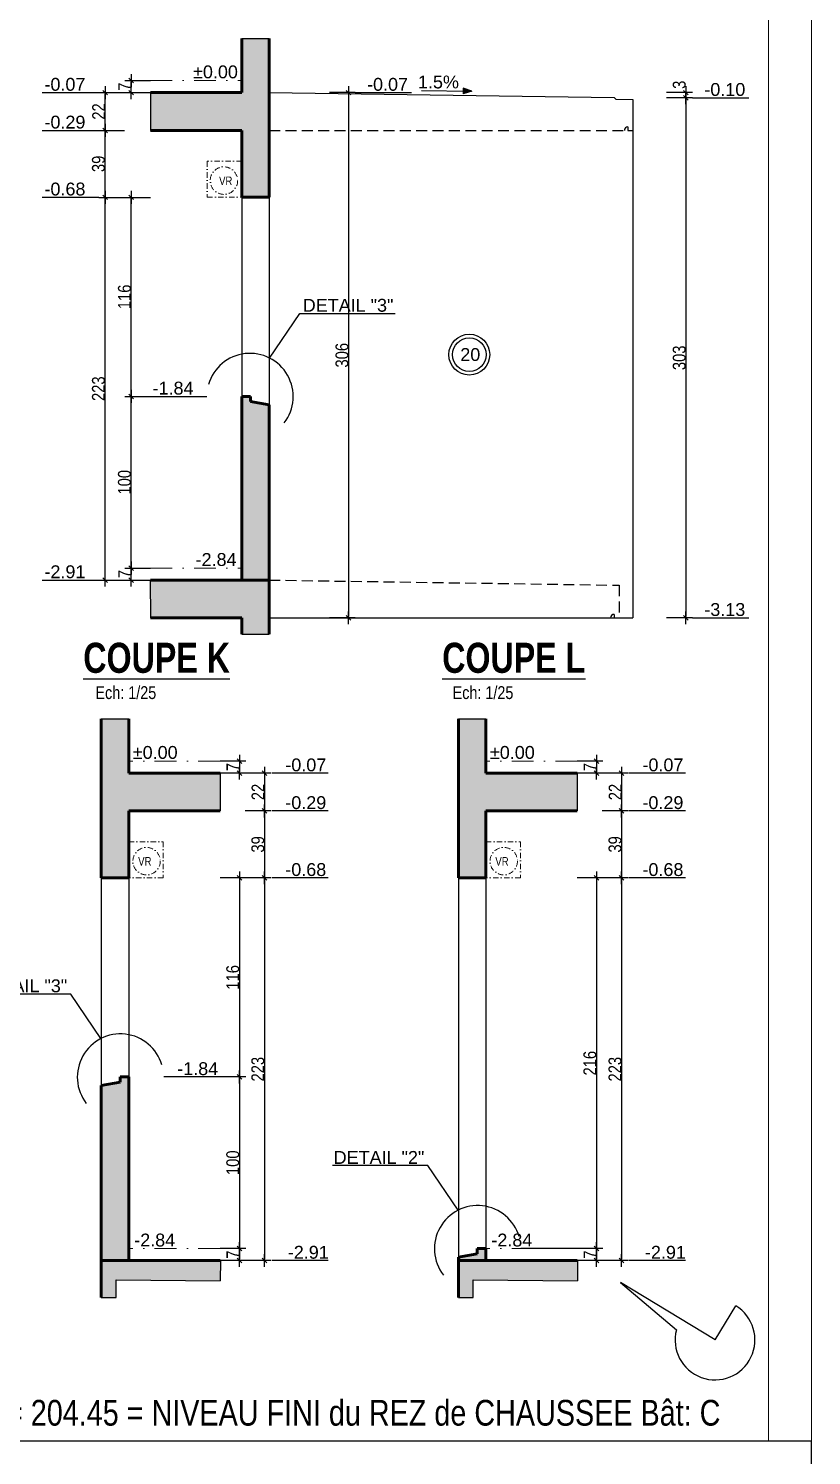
# Model space of a CAD drawing. Header units: centimetres. Extents: x 38820 to 82487, y -36363 to -12804.
# Drawn here: x 53195 to 54108, y -21558 to -19896 of the extents above; entities that cross this region are included whole.
import ezdxf
from ezdxf.enums import TextEntityAlignment as Align

# ---------------------------------------------------------------- set-up
doc = ezdxf.new("R2010")
doc.units = ezdxf.units.CM
doc.header["$LTSCALE"] = 0.5
doc.linetypes.add('CACHEX2', pattern=[19.05, 12.7, -6.35])
doc.linetypes.add('TIRETPTX2', pattern=[50.8, 25.4, -12.7, 0, -12.7])
doc.layers.get('DEFPOINTS').update_dxf_attribs({"linetype": 'CONTINUOUS'})
for name, color, linetype in [('01-cartouche-cage A', 7, 'CONTINUOUS'), ('01_cote_gen', 4, 'CONTINUOUS'), ('01_linteaux', 2, 'CONTINUOUS'), ('01_poch_BN', 9, 'CONTINUOUS'), ('01_texte', 230, 'CONTINUOUS'), ('AA_COTES', 2, 'CONTINUOUS')]:
    doc.layers.add(name, color=color, linetype=linetype)
for name, color, linetype, lineweight in [('01_Cad_1_', 5, 'CONTINUOUS', 9), ('01_murs_coup', 5, 'CONTINUOUS', 60), ('01_tram_axes', 2, 'TIRETPTX2', 9)]:
    doc.layers.add(name, color=color, linetype=linetype, lineweight=lineweight)
doc.styles.add('ARIAL', font='arial.ttf')
doc.styles.add('impact', font='impact.ttf')
doc.styles.add('MATTE_TXT', font='arial.ttf')
doc.styles.add('STYLE2', font='ARIALN.TTF')
doc.styles.add('stylemattecart', font='ARIALN.TTF')
doc.dimstyles.new('JB25', dxfattribs={"dimscale": 0.1, "dimtxt": 150, "dimasz": 15, "dimexe": 0.1, "dimexo": 0.1, "dimgap": 0.09, "dimtad": 1, "dimdec": 1, "dimlfac": 0.5, "dimdsep": 46, "dimtxsty": 'STYLE2', "dimblk1": 'BOND_G', "dimblk2": 'BOND_D', "dimsah": 1, "dimcen": 1.5, "dimdle": 0.01, "dimse1": 1, "dimse2": 1, "dimclrd": 4, "dimclre": 2, "dimclrt": 6, "dimazin": 2, "dimtfac": 2.333333, "dimtdec": 1, "dimtix": 1, "dimtmove": 2, "dimatfit": 3, "dimldrblk": 'BOND_G', "dimfxl": 1, "dimtolj": 1, "dimtzin": 0, "dimarcsym": 0})

# ---------------------------------------------------------------- blocks, each defined once
blk = doc.blocks.new('cartstruc')
at = {"layer": '01-cartouche-cage A', "linetype": 'Continuous'}
for p, q in [((0, 1485), (-1050, 1485)), ((0, 0), (0, 1485))]:
    blk.add_line(p, q, dxfattribs=at)
at = {"layer": '01-cartouche-cage A', "color": 7, "style": 'stylemattecart'}
for tag, height, p in [('NOMCLIENT', 30, (-525, 1399.6)), ('ADRESSE1CLIENT', 25, (-525, 1326.7)), ('ADRESSE2CLIENT', 25, (-525, 1283.9)), ('NOMAFFAIRE1', 45, (-525.1, 1189.8)), ('NOMAFFAIRE2', 45, (-525.1, 1110.4)), ('NOMAFFAIRE3', 45, (-525.1, 1031.7)), ('ADRESSE1AFFAIRE', 20, (-525.1, 943.3)), ('ADRESSE2AFFAIRE', 20, (-525.1, 909.2)), ('INDICE-A', 15, (-959.1, 428.4)), ('DATE-A', 15, (-861.9, 428.4)), ('INDICE-B', 15, (-959.1, 400.5)), ('DATE-B', 15, (-861.9, 400.5)), ('INDICE-C', 15, (-959.1, 369.4)), ('DATE-C', 15, (-861.9, 369.4)), ('INDICE-D', 15, (-959.1, 338.3)), ('DATE-D', 15, (-861.9, 338.3)), ('INDICE-E', 15, (-959.1, 307.2)), ('DATE-E', 15, (-861.9, 307.2)), ('INDICE-F', 15, (-959.1, 276.1)), ('DATE-F', 15, (-861.9, 276.1))]:
    blk.add_attdef(tag, text='', height=height, dxfattribs=at).set_placement(p, align=Align.MIDDLE_CENTER)
for tag, height, p in [('NOMARCHI', 15, (-831.1, 803.3)), ('MODEL', 15, (-408.9, 803.3)), ('BETSTRUCTURE', 15, (-831.1, 776.5)), ('MOE', 15, (-408.9, 776.5)), ('BETFLUIDES', 15, (-831.1, 749.5)), ('CSPS', 15, (-408.9, 749.5)), ('ECONOMISTE', 15, (-831.1, 722.7)), ('OPC', 15, (-408.9, 722.7)), ('BDC', 15, (-831.1, 695.9)), ('NOMENTREPRISE', 15, (-408.9, 695.9)), ('NUMBAT', 27, (-249.5, 614.7)), ('PHASE', 35, (-249.5, 537.9)), ('CONT-SOL', 12, (-138.6, 490.2)), ('NOMDESS', 15, (-451.8, 132.3)), ('NOMING', 15, (-451.8, 104.3)), ('ECH', 15, (-451.8, 76.3)), ('NUMAFF', 25, (-196.3, 48.9))]:
    blk.add_attdef(tag, text='', height=height, dxfattribs=at).set_placement(p, align=Align.BOTTOM_LEFT)
at = {"layer": '01-cartouche-cage A', "color": 7, "style": 'stylemattecart', "width": 0.8}
for tag, p in [('TITRTEPLAN1', (-677.3, 664.6)), ('TITRTEPLAN2', (-677.3, 610.2)), ('TITRTEPLAN3', (-677.3, 556)), ('TITRTEPLAN4', (-677.3, 501.4))]:
    blk.add_attdef(tag, text='', height=33, dxfattribs=at).set_placement(p, align=Align.MIDDLE_CENTER)
at = {"layer": '01-cartouche-cage A', "color": 7, "style": 'stylemattecart'}
for tag, p in [('MODIF-A', (-802.6, 428.4)), ('MODIF-B', (-802.6, 400.5)), ('MODIF-C', (-802.6, 369.4)), ('MODIF-D', (-802.6, 338.3)), ('MODIF-E', (-802.6, 307.2)), ('MODIF-F', (-802.6, 276.1))]:
    blk.add_attdef(tag, text='', height=15, dxfattribs=at).set_placement(p, align=Align.MIDDLE_LEFT)
at = {"layer": '01-cartouche-cage A', "color": 255, "style": 'stylemattecart'}
for tag, height, p in [('N°P', 35, (-321, 256)), ('IP', 35, (-210.3, 256)), ('DATEPLAN', 15, (-257.7, 226.8))]:
    blk.add_attdef(tag, text='', height=height, dxfattribs=at).set_placement(p, align=Align.BOTTOM_LEFT)
blk = doc.blocks.new('BOND_G')
at = {"layer": 'AA_COTES', "color": 0}
for p, q in [((0, -5), (0, 15)), ((5, 0), (-5, 0)), ((1.8, 1.8), (-1.8, -1.8))]:
    blk.add_line(p, q, dxfattribs=at)
blk = doc.blocks.new('BOND_D')
at = {"layer": 'AA_COTES', "color": 0}
for p, q in [((5, 0), (-5, 0)), ((-1.8, -1.8), (1.8, 1.8)), ((0, 5), (0, -15))]:
    blk.add_line(p, q, dxfattribs=at)
blk = doc.blocks.new('*D1613')
at = {"layer": '01_cote_gen', "color": 4, "lineweight": -2, "ltscale": 2, "transparency": 16777216}
blk.add_line((53284.6, -20090.8), (53284.6, -20015.8), dxfattribs=at)
at = {"layer": 'DEFPOINTS', "color": 0, "ltscale": 2}
for p in [(53284.6, -20014.3), (53348.1, -20014.3), (53334.9, -20092.3)]:
    blk.add_point(p, dxfattribs=at)
at = {"layer": '01_cote_gen', "color": 4, "lineweight": -2, "ltscale": 2, "transparency": 16777216, "xscale": 1.5, "yscale": 1.5, "zscale": 1.5}
for name, p, rotation in [('BOND_D', (53284.6, -20014.3), 90), ('BOND_G', (53284.6, -20092.3), 270)]:
    blk.add_blockref(name, p, dxfattribs=dict(at, rotation=rotation))
at = {"layer": '01_cote_gen', "color": 6, "ltscale": 2, "transparency": 16777216, "insert": (53276.9, -20053.3), "char_height": 15, "attachment_point": 5, "rotation": 90, "style": 'STYLE2'}
blk.add_mtext('\\A1;39', dxfattribs=at)
blk = doc.blocks.new('*D1614')
at = {"layer": '01_cote_gen', "color": 4, "lineweight": -2, "ltscale": 2, "transparency": 16777216}
blk.add_line((53284.6, -20012.8), (53284.6, -19971.8), dxfattribs=at)
at = {"layer": 'DEFPOINTS', "color": 0, "ltscale": 2}
for p in [(53284.6, -19970.3), (53375, -19970.3), (53375, -20014.3)]:
    blk.add_point(p, dxfattribs=at)
at = {"layer": '01_cote_gen', "color": 4, "lineweight": -2, "ltscale": 2, "transparency": 16777216, "xscale": 1.5, "yscale": 1.5, "zscale": 1.5}
for name, p, rotation in [('BOND_D', (53284.6, -19970.3), 90), ('BOND_G', (53284.6, -20014.3), 270)]:
    blk.add_blockref(name, p, dxfattribs=dict(at, rotation=rotation))
at = {"layer": '01_cote_gen', "color": 6, "ltscale": 2, "transparency": 16777216, "insert": (53277.1, -19992.3), "char_height": 15, "attachment_point": 5, "rotation": 90, "style": 'STYLE2'}
blk.add_mtext('\\A1;22', dxfattribs=at)
blk = doc.blocks.new('*D1615')
at = {"layer": '01_cote_gen', "color": 4, "lineweight": -2, "ltscale": 2, "transparency": 16777216}
blk.add_line((53284.6, -20536.8), (53284.6, -20093.8), dxfattribs=at)
at = {"layer": 'DEFPOINTS', "color": 0, "ltscale": 2}
for p in [(53284.6, -20092.3), (53337.4, -20092.3), (53358.9, -20538.3)]:
    blk.add_point(p, dxfattribs=at)
at = {"layer": '01_cote_gen', "color": 4, "lineweight": -2, "ltscale": 2, "transparency": 16777216, "xscale": 1.5, "yscale": 1.5, "zscale": 1.5}
for name, p, rotation in [('BOND_D', (53284.6, -20092.3), 90), ('BOND_G', (53284.6, -20538.3), 270)]:
    blk.add_blockref(name, p, dxfattribs=dict(at, rotation=rotation))
at = {"layer": '01_cote_gen', "color": 6, "ltscale": 2, "transparency": 16777216, "insert": (53276.9, -20315.3), "char_height": 15, "attachment_point": 5, "rotation": 90, "style": 'STYLE2'}
blk.add_mtext('\\A1;223', dxfattribs=at)
blk = doc.blocks.new('*D1616')
at = {"layer": '01_cote_gen', "color": 4, "lineweight": -2, "transparency": 16777216}
blk.add_line((53314.9, -20536.8), (53314.9, -20525.8), dxfattribs=at)
at = {"layer": 'DEFPOINTS', "color": 0}
for p in [(53314.9, -20524.3), (53351.2, -20524.3), (53351.2, -20538.3)]:
    blk.add_point(p, dxfattribs=at)
at = {"layer": '01_cote_gen', "color": 4, "lineweight": -2, "transparency": 16777216, "xscale": 1.5, "yscale": 1.5, "zscale": 1.5}
for name, p, rotation in [('BOND_D', (53314.9, -20524.3), 90), ('BOND_G', (53314.9, -20538.3), 270)]:
    blk.add_blockref(name, p, dxfattribs=dict(at, rotation=rotation))
at = {"layer": '01_cote_gen', "color": 6, "transparency": 16777216, "insert": (53307.4, -20531.3), "char_height": 15, "attachment_point": 5, "rotation": 90, "style": 'STYLE2'}
blk.add_mtext('\\A1;7', dxfattribs=at)
blk = doc.blocks.new('*D1617')
at = {"layer": '01_cote_gen', "color": 4, "lineweight": -2, "transparency": 16777216}
blk.add_line((53314.9, -20522.8), (53314.9, -20325.8), dxfattribs=at)
at = {"layer": 'DEFPOINTS', "color": 0}
for p in [(53314.9, -20324.3), (53443.9, -20324.3), (53366.3, -20524.3)]:
    blk.add_point(p, dxfattribs=at)
at = {"layer": '01_cote_gen', "color": 4, "lineweight": -2, "transparency": 16777216, "xscale": 1.5, "yscale": 1.5, "zscale": 1.5}
for name, p, rotation in [('BOND_D', (53314.9, -20324.3), 90), ('BOND_G', (53314.9, -20524.3), 270)]:
    blk.add_blockref(name, p, dxfattribs=dict(at, rotation=rotation))
at = {"layer": '01_cote_gen', "color": 6, "transparency": 16777216, "insert": (53307.2, -20424.3), "char_height": 15, "attachment_point": 5, "rotation": 90, "style": 'STYLE2'}
blk.add_mtext('\\A1;100', dxfattribs=at)
blk = doc.blocks.new('*D1618')
at = {"layer": '01_cote_gen', "color": 4, "lineweight": -2, "transparency": 16777216}
blk.add_line((53314.9, -20322.8), (53314.9, -20093.8), dxfattribs=at)
at = {"layer": 'DEFPOINTS', "color": 0}
for p in [(53314.9, -20092.3), (53459.9, -20092.3), (53337.4, -20324.3)]:
    blk.add_point(p, dxfattribs=at)
at = {"layer": '01_cote_gen', "color": 4, "lineweight": -2, "transparency": 16777216, "xscale": 1.5, "yscale": 1.5, "zscale": 1.5}
for name, p, rotation in [('BOND_D', (53314.9, -20092.3), 90), ('BOND_G', (53314.9, -20324.3), 270)]:
    blk.add_blockref(name, p, dxfattribs=dict(at, rotation=rotation))
at = {"layer": '01_cote_gen', "color": 6, "transparency": 16777216, "insert": (53307.2, -20208.3), "char_height": 15, "attachment_point": 5, "rotation": 90, "style": 'STYLE2'}
blk.add_mtext('\\A1;116', dxfattribs=at)
blk = doc.blocks.new('*D1612')
at = {"layer": '01_cote_gen', "color": 4, "lineweight": -2, "transparency": 16777216}
blk.add_line((53314.9, -19968.8), (53314.9, -19957.8), dxfattribs=at)
at = {"layer": 'DEFPOINTS', "color": 0}
for p in [(53314.9, -19956.3), (53337.5, -19956.3), (53337.5, -19970.3)]:
    blk.add_point(p, dxfattribs=at)
at = {"layer": '01_cote_gen', "color": 4, "lineweight": -2, "transparency": 16777216, "xscale": 1.5, "yscale": 1.5, "zscale": 1.5}
for name, p, rotation in [('BOND_D', (53314.9, -19956.3), 90), ('BOND_G', (53314.9, -19970.3), 270)]:
    blk.add_blockref(name, p, dxfattribs=dict(at, rotation=rotation))
at = {"layer": '01_cote_gen', "color": 6, "transparency": 16777216, "insert": (53307.4, -19963.3), "char_height": 15, "attachment_point": 5, "rotation": 90, "style": 'STYLE2'}
blk.add_mtext('\\A1;7', dxfattribs=at)
blk = doc.blocks.new('*D1619')
at = {"layer": '01_cote_gen', "color": 4, "lineweight": -2, "transparency": 16777216}
blk.add_line((53961.7, -19971.8), (53961.7, -19974.8), dxfattribs=at)
at = {"layer": 'DEFPOINTS', "color": 0}
for p in [(53899.9, -19970.3), (53899.9, -19976.3), (53961.7, -19976.3)]:
    blk.add_point(p, dxfattribs=at)
at = {"layer": '01_cote_gen', "color": 4, "lineweight": -2, "transparency": 16777216, "xscale": 1.5, "yscale": 1.5, "zscale": 1.5}
for name, p, rotation in [('BOND_G', (53961.7, -19970.3), 90), ('BOND_D', (53961.7, -19976.3), 270)]:
    blk.add_blockref(name, p, dxfattribs=dict(at, rotation=rotation))
at = {"layer": '01_cote_gen', "color": 6, "transparency": 16777216, "insert": (53954, -19961.1), "char_height": 15, "attachment_point": 5, "rotation": 90, "style": 'STYLE2'}
blk.add_mtext('\\A1;3', dxfattribs=at)
blk = doc.blocks.new('*D1620')
at = {"layer": '01_cote_gen', "color": 4, "lineweight": -2, "transparency": 16777216}
blk.add_line((53961.7, -19977.8), (53961.7, -20580.8), dxfattribs=at)
at = {"layer": 'DEFPOINTS', "color": 0}
for p in [(53939.2, -19976.3), (53899.9, -20582.3), (53961.7, -20582.3)]:
    blk.add_point(p, dxfattribs=at)
at = {"layer": '01_cote_gen', "color": 4, "lineweight": -2, "transparency": 16777216, "xscale": 1.5, "yscale": 1.5, "zscale": 1.5}
for name, p, rotation in [('BOND_G', (53961.7, -19976.3), 90), ('BOND_D', (53961.7, -20582.3), 270)]:
    blk.add_blockref(name, p, dxfattribs=dict(at, rotation=rotation))
at = {"layer": '01_cote_gen', "color": 6, "transparency": 16777216, "insert": (53954, -20279.3), "char_height": 15, "attachment_point": 5, "rotation": 90, "style": 'STYLE2'}
blk.add_mtext('\\A1;303', dxfattribs=at)
blk = doc.blocks.new('*D1621')
at = {"layer": '01_cote_gen', "color": 4, "lineweight": -2, "transparency": 16777216}
blk.add_line((53568.5, -19971.8), (53568.5, -20580.8), dxfattribs=at)
at = {"layer": 'DEFPOINTS', "color": 0}
for p in [(53475.9, -19970.3), (53475.9, -20582.3), (53568.5, -20582.3)]:
    blk.add_point(p, dxfattribs=at)
at = {"layer": '01_cote_gen', "color": 4, "lineweight": -2, "transparency": 16777216, "xscale": 1.5, "yscale": 1.5, "zscale": 1.5}
for name, p, rotation in [('BOND_G', (53568.5, -19970.3), 90), ('BOND_D', (53568.5, -20582.3), 270)]:
    blk.add_blockref(name, p, dxfattribs=dict(at, rotation=rotation))
at = {"layer": '01_cote_gen', "color": 6, "transparency": 16777216, "insert": (53560.8, -20276.3), "char_height": 15, "attachment_point": 5, "rotation": 90, "style": 'STYLE2'}
blk.add_mtext('\\A1;306', dxfattribs=at)
blk = doc.blocks.new('*D1654')
at = {"layer": '01_cote_gen', "color": 4, "lineweight": -2, "transparency": 16777216}
blk.add_line((53470.4, -20764.8), (53470.4, -20805.8), dxfattribs=at)
at = {"layer": 'DEFPOINTS', "color": 0}
for p in [(53478.9, -20763.3), (53418.6, -20807.3), (53470.4, -20807.3)]:
    blk.add_point(p, dxfattribs=at)
at = {"layer": '01_cote_gen', "color": 4, "lineweight": -2, "transparency": 16777216, "xscale": 1.5, "yscale": 1.5, "zscale": 1.5}
for name, p, rotation in [('BOND_G', (53470.4, -20763.3), 90), ('BOND_D', (53470.4, -20807.3), 270)]:
    blk.add_blockref(name, p, dxfattribs=dict(at, rotation=rotation))
at = {"layer": '01_cote_gen', "color": 6, "transparency": 16777216, "insert": (53462.9, -20785.3), "char_height": 15, "attachment_point": 5, "rotation": 90, "style": 'STYLE2'}
blk.add_mtext('\\A1;22', dxfattribs=at)
blk = doc.blocks.new('*D1655')
at = {"layer": '01_cote_gen', "color": 4, "lineweight": -2, "transparency": 16777216}
blk.add_line((53470.4, -20808.8), (53470.4, -20883.8), dxfattribs=at)
at = {"layer": 'DEFPOINTS', "color": 0}
for p in [(53447.9, -20807.3), (53296.1, -20885.3), (53470.4, -20885.3)]:
    blk.add_point(p, dxfattribs=at)
at = {"layer": '01_cote_gen', "color": 4, "lineweight": -2, "transparency": 16777216, "xscale": 1.5, "yscale": 1.5, "zscale": 1.5}
for name, p, rotation in [('BOND_G', (53470.4, -20807.3), 90), ('BOND_D', (53470.4, -20885.3), 270)]:
    blk.add_blockref(name, p, dxfattribs=dict(at, rotation=rotation))
at = {"layer": '01_cote_gen', "color": 6, "transparency": 16777216, "insert": (53462.7, -20846.3), "char_height": 15, "attachment_point": 5, "rotation": 90, "style": 'STYLE2'}
blk.add_mtext('\\A1;39', dxfattribs=at)
blk = doc.blocks.new('*D1656')
at = {"layer": '01_cote_gen', "color": 4, "lineweight": -2, "transparency": 16777216}
blk.add_line((53470.4, -20886.8), (53470.4, -21329.8), dxfattribs=at)
at = {"layer": 'DEFPOINTS', "color": 0}
for p in [(53296.1, -20885.3), (53393.9, -21331.3), (53470.4, -21331.3)]:
    blk.add_point(p, dxfattribs=at)
at = {"layer": '01_cote_gen', "color": 4, "lineweight": -2, "transparency": 16777216, "xscale": 1.5, "yscale": 1.5, "zscale": 1.5}
for name, p, rotation in [('BOND_G', (53470.4, -20885.3), 90), ('BOND_D', (53470.4, -21331.3), 270)]:
    blk.add_blockref(name, p, dxfattribs=dict(at, rotation=rotation))
at = {"layer": '01_cote_gen', "color": 6, "transparency": 16777216, "insert": (53462.7, -21108.3), "char_height": 15, "attachment_point": 5, "rotation": 90, "style": 'STYLE2'}
blk.add_mtext('\\A1;223', dxfattribs=at)
blk = doc.blocks.new('*D1657')
at = {"layer": '01_cote_gen', "color": 4, "lineweight": -2, "transparency": 16777216}
blk.add_line((53441.2, -20886.8), (53441.2, -21115.8), dxfattribs=at)
at = {"layer": 'DEFPOINTS', "color": 0}
for p in [(53296.1, -20885.3), (53312.1, -21117.3), (53441.2, -21117.3)]:
    blk.add_point(p, dxfattribs=at)
at = {"layer": '01_cote_gen', "color": 4, "lineweight": -2, "transparency": 16777216, "xscale": 1.5, "yscale": 1.5, "zscale": 1.5}
for name, p, rotation in [('BOND_G', (53441.2, -20885.3), 90), ('BOND_D', (53441.2, -21117.3), 270)]:
    blk.add_blockref(name, p, dxfattribs=dict(at, rotation=rotation))
at = {"layer": '01_cote_gen', "color": 6, "transparency": 16777216, "insert": (53433.5, -21001.3), "char_height": 15, "attachment_point": 5, "rotation": 90, "style": 'STYLE2'}
blk.add_mtext('\\A1;116', dxfattribs=at)
blk = doc.blocks.new('*D1658')
at = {"layer": '01_cote_gen', "color": 4, "lineweight": -2, "transparency": 16777216}
blk.add_line((53441.2, -21118.8), (53441.2, -21315.8), dxfattribs=at)
at = {"layer": 'DEFPOINTS', "color": 0}
for p in [(53433.7, -21117.3), (53408.5, -21317.3), (53441.2, -21317.3)]:
    blk.add_point(p, dxfattribs=at)
at = {"layer": '01_cote_gen', "color": 4, "lineweight": -2, "transparency": 16777216, "xscale": 1.5, "yscale": 1.5, "zscale": 1.5}
for name, p, rotation in [('BOND_G', (53441.2, -21117.3), 90), ('BOND_D', (53441.2, -21317.3), 270)]:
    blk.add_blockref(name, p, dxfattribs=dict(at, rotation=rotation))
at = {"layer": '01_cote_gen', "color": 6, "transparency": 16777216, "insert": (53433.5, -21217.3), "char_height": 15, "attachment_point": 5, "rotation": 90, "style": 'STYLE2'}
blk.add_mtext('\\A1;100', dxfattribs=at)
blk = doc.blocks.new('*D1659')
at = {"layer": '01_cote_gen', "color": 4, "lineweight": -2, "transparency": 16777216}
blk.add_line((53441.2, -21318.8), (53441.2, -21329.8), dxfattribs=at)
at = {"layer": 'DEFPOINTS', "color": 0}
for p in [(53404.2, -21317.3), (53404.2, -21331.3), (53441.2, -21331.3)]:
    blk.add_point(p, dxfattribs=at)
at = {"layer": '01_cote_gen', "color": 4, "lineweight": -2, "transparency": 16777216, "xscale": 1.5, "yscale": 1.5, "zscale": 1.5}
for name, p, rotation in [('BOND_G', (53441.2, -21317.3), 90), ('BOND_D', (53441.2, -21331.3), 270)]:
    blk.add_blockref(name, p, dxfattribs=dict(at, rotation=rotation))
at = {"layer": '01_cote_gen', "color": 6, "transparency": 16777216, "insert": (53433.6, -21324.3), "char_height": 15, "attachment_point": 5, "rotation": 90, "style": 'STYLE2'}
blk.add_mtext('\\A1;7', dxfattribs=at)
blk = doc.blocks.new('*D1660')
at = {"layer": '01_cote_gen', "color": 4, "lineweight": -2, "transparency": 16777216}
blk.add_line((53441.2, -20750.8), (53441.2, -20761.8), dxfattribs=at)
at = {"layer": 'DEFPOINTS', "color": 0}
for p in [(53418.6, -20749.3), (53418.6, -20763.3), (53441.2, -20763.3)]:
    blk.add_point(p, dxfattribs=at)
at = {"layer": '01_cote_gen', "color": 4, "lineweight": -2, "transparency": 16777216, "xscale": 1.5, "yscale": 1.5, "zscale": 1.5}
for name, p, rotation in [('BOND_G', (53441.2, -20749.3), 90), ('BOND_D', (53441.2, -20763.3), 270)]:
    blk.add_blockref(name, p, dxfattribs=dict(at, rotation=rotation))
at = {"layer": '01_cote_gen', "color": 6, "transparency": 16777216, "insert": (53433.6, -20756.3), "char_height": 15, "attachment_point": 5, "rotation": 90, "style": 'STYLE2'}
blk.add_mtext('\\A1;7', dxfattribs=at)
blk = doc.blocks.new('*D1661')
at = {"layer": '01_cote_gen', "color": 4, "lineweight": -2, "transparency": 16777216}
blk.add_line((53886.7, -20764.8), (53886.7, -20805.8), dxfattribs=at)
at = {"layer": 'DEFPOINTS', "color": 0}
for p in [(53895.3, -20763.3), (53834.9, -20807.3), (53886.7, -20807.3)]:
    blk.add_point(p, dxfattribs=at)
at = {"layer": '01_cote_gen', "color": 4, "lineweight": -2, "transparency": 16777216, "xscale": 1.5, "yscale": 1.5, "zscale": 1.5}
for name, p, rotation in [('BOND_G', (53886.7, -20763.3), 90), ('BOND_D', (53886.7, -20807.3), 270)]:
    blk.add_blockref(name, p, dxfattribs=dict(at, rotation=rotation))
at = {"layer": '01_cote_gen', "color": 6, "transparency": 16777216, "insert": (53879.2, -20785.3), "char_height": 15, "attachment_point": 5, "rotation": 90, "style": 'STYLE2'}
blk.add_mtext('\\A1;22', dxfattribs=at)
blk = doc.blocks.new('*D1662')
at = {"layer": '01_cote_gen', "color": 4, "lineweight": -2, "transparency": 16777216}
blk.add_line((53886.7, -20808.8), (53886.7, -20883.8), dxfattribs=at)
at = {"layer": 'DEFPOINTS', "color": 0}
for p in [(53864.2, -20807.3), (53712.5, -20885.3), (53886.7, -20885.3)]:
    blk.add_point(p, dxfattribs=at)
at = {"layer": '01_cote_gen', "color": 4, "lineweight": -2, "transparency": 16777216, "xscale": 1.5, "yscale": 1.5, "zscale": 1.5}
for name, p, rotation in [('BOND_G', (53886.7, -20807.3), 90), ('BOND_D', (53886.7, -20885.3), 270)]:
    blk.add_blockref(name, p, dxfattribs=dict(at, rotation=rotation))
at = {"layer": '01_cote_gen', "color": 6, "transparency": 16777216, "insert": (53879.1, -20846.3), "char_height": 15, "attachment_point": 5, "rotation": 90, "style": 'STYLE2'}
blk.add_mtext('\\A1;39', dxfattribs=at)
blk = doc.blocks.new('*D1663')
at = {"layer": '01_cote_gen', "color": 4, "lineweight": -2, "transparency": 16777216}
blk.add_line((53857.5, -20886.8), (53857.5, -21315.8), dxfattribs=at)
at = {"layer": 'DEFPOINTS', "color": 0}
for p in [(53712.5, -20885.3), (53728.5, -21317.3), (53857.5, -21317.3)]:
    blk.add_point(p, dxfattribs=at)
at = {"layer": '01_cote_gen', "color": 4, "lineweight": -2, "transparency": 16777216, "xscale": 1.5, "yscale": 1.5, "zscale": 1.5}
for name, p, rotation in [('BOND_G', (53857.5, -20885.3), 90), ('BOND_D', (53857.5, -21317.3), 270)]:
    blk.add_blockref(name, p, dxfattribs=dict(at, rotation=rotation))
at = {"layer": '01_cote_gen', "color": 6, "transparency": 16777216, "insert": (53849.8, -21101.3), "char_height": 15, "attachment_point": 5, "rotation": 90, "style": 'STYLE2'}
blk.add_mtext('\\A1;216', dxfattribs=at)
blk = doc.blocks.new('*D1664')
at = {"layer": '01_cote_gen', "color": 4, "lineweight": -2, "transparency": 16777216}
blk.add_line((53857.5, -21318.8), (53857.5, -21329.8), dxfattribs=at)
at = {"layer": 'DEFPOINTS', "color": 0}
for p in [(53820.5, -21317.3), (53820.5, -21331.3), (53857.5, -21331.3)]:
    blk.add_point(p, dxfattribs=at)
at = {"layer": '01_cote_gen', "color": 4, "lineweight": -2, "transparency": 16777216, "xscale": 1.5, "yscale": 1.5, "zscale": 1.5}
for name, p, rotation in [('BOND_G', (53857.5, -21317.3), 90), ('BOND_D', (53857.5, -21331.3), 270)]:
    blk.add_blockref(name, p, dxfattribs=dict(at, rotation=rotation))
at = {"layer": '01_cote_gen', "color": 6, "transparency": 16777216, "insert": (53850, -21324.3), "char_height": 15, "attachment_point": 5, "rotation": 90, "style": 'STYLE2'}
blk.add_mtext('\\A1;7', dxfattribs=at)
blk = doc.blocks.new('*D1665')
at = {"layer": '01_cote_gen', "color": 4, "lineweight": -2, "transparency": 16777216}
blk.add_line((53857.5, -20750.8), (53857.5, -20761.8), dxfattribs=at)
at = {"layer": 'DEFPOINTS', "color": 0}
for p in [(53834.9, -20749.3), (53834.9, -20763.3), (53857.5, -20763.3)]:
    blk.add_point(p, dxfattribs=at)
at = {"layer": '01_cote_gen', "color": 4, "lineweight": -2, "transparency": 16777216, "xscale": 1.5, "yscale": 1.5, "zscale": 1.5}
for name, p, rotation in [('BOND_G', (53857.5, -20749.3), 90), ('BOND_D', (53857.5, -20763.3), 270)]:
    blk.add_blockref(name, p, dxfattribs=dict(at, rotation=rotation))
at = {"layer": '01_cote_gen', "color": 6, "transparency": 16777216, "insert": (53850, -20756.3), "char_height": 15, "attachment_point": 5, "rotation": 90, "style": 'STYLE2'}
blk.add_mtext('\\A1;7', dxfattribs=at)
blk = doc.blocks.new('*D1666')
at = {"layer": '01_cote_gen', "color": 4, "lineweight": -2, "transparency": 16777216}
blk.add_line((53886.7, -20886.8), (53886.7, -21329.8), dxfattribs=at)
at = {"layer": 'DEFPOINTS', "color": 0}
for p in [(53865, -20885.3), (53865, -21331.3), (53886.7, -21331.3)]:
    blk.add_point(p, dxfattribs=at)
at = {"layer": '01_cote_gen', "color": 4, "lineweight": -2, "transparency": 16777216, "xscale": 1.5, "yscale": 1.5, "zscale": 1.5}
for name, p, rotation in [('BOND_G', (53886.7, -20885.3), 90), ('BOND_D', (53886.7, -21331.3), 270)]:
    blk.add_blockref(name, p, dxfattribs=dict(at, rotation=rotation))
at = {"layer": '01_cote_gen', "color": 6, "transparency": 16777216, "insert": (53879.1, -21108.3), "char_height": 15, "attachment_point": 5, "rotation": 90, "style": 'STYLE2'}
blk.add_mtext('\\A1;223', dxfattribs=at)

msp = doc.modelspace()

# ---------------------------------------------------------------- hatches: boundary and pattern name
at = {"layer": '01_poch_BN'}
h = msp.add_hatch(color=256, dxfattribs=at)
h.dxf.hatch_style = 1
h.paths.add_polyline_path([(53475.941, -19907.062), (53443.941, -19907.062), (53443.941, -19970.277), (53337.455, -19970.277), (53337.455, -20014.277), (53443.941, -20014.277), (53443.941, -20092.277), (53475.941, -20092.277)])
h.paths.add_polyline_path([(53475.941, -20538.277), (53336.987, -20538.277), (53337.455, -20582.277), (53443.941, -20582.277), (53443.941, -20601.414), (53475.941, -20601.414)])
h.paths.add_polyline_path([(53475.941, -20334.277), (53453.941, -20330.277), (53453.941, -20324.277), (53443.941, -20324.277), (53443.941, -20538.277), (53475.941, -20538.277)])
h = msp.add_hatch(color=256, dxfattribs=at)
h.dxf.hatch_style = 1
h.paths.add_polyline_path([(53418.585, -20763.325), (53312.099, -20763.325), (53312.099, -20700.11), (53280.099, -20700.11), (53280.099, -20885.325), (53312.099, -20885.325), (53312.099, -20807.325), (53418.585, -20807.325)])
h.paths.add_polyline_path([(53312.099, -21117.325), (53302.099, -21117.325), (53302.099, -21123.325), (53280.099, -21127.325), (53280.099, -21331.325), (53312.099, -21331.325)])
h.paths.add_polyline_path([(53419.053, -21331.325), (53316.099, -21331.325), (53280.099, -21331.325), (53280.099, -21374.345), (53297.347, -21374.345), (53297.347, -21353.729), (53418.801, -21355.02)])
h = msp.add_hatch(color=256, dxfattribs=at)
h.dxf.hatch_style = 1
h.paths.add_polyline_path([(53834.941, -20763.325), (53728.455, -20763.325), (53728.455, -20700.11), (53696.455, -20700.11), (53696.455, -20885.325), (53728.455, -20885.325), (53728.455, -20807.325), (53834.941, -20807.325)])
h.paths.add_polyline_path([(53835.409, -21331.325), (53732.455, -21331.325), (53696.455, -21331.325), (53696.455, -21374.345), (53713.703, -21374.345), (53713.703, -21353.729), (53835.157, -21355.02)])
h.paths.add_polyline_path([(53728.455, -21317.325), (53718.455, -21317.325), (53718.455, -21323.325), (53696.455, -21327.325), (53696.455, -21331.325), (53728.455, -21331.325)])

# ---------------------------------------------------------------- linework, layer by layer
at = {"layer": '01_Cad_1_'}
msp.add_line((54108.056, -18826.925), (54108.056, -21541.925), dxfattribs=at)
at = {"layer": '01_Cad_1_', "color": 2}
msp.add_line((54058.056, -18876.925), (54058.056, -21541.925), dxfattribs=at)
at = {"layer": '01_linteaux'}
for p, q in [((53475.941, -19970.277), (53877.941, -19975.917)), ((53877.941, -19975.917), (53879.941, -19977.978)), ((53879.941, -19977.978), (53899.941, -19978.278)), ((53899.941, -19978.278), (53899.941, -20582.277)), ((53893.941, -20010.277), (53893.941, -20014.277)), ((53893.941, -20014.277), (53899.941, -20014.277)), ((53443.941, -20092.277), (53443.941, -20324.277)), ((53475.941, -20092.277), (53475.941, -20334.277)), ((53475.941, -20582.277), (53899.941, -20582.277)), ((53877.941, -20578.277), (53877.941, -20582.277)), ((53877.941, -20582.277), (53883.941, -20582.277)), ((53280.099, -20885.325), (53280.099, -21127.325)), ((53312.099, -20885.325), (53312.099, -21117.325)), ((53696.455, -20885.325), (53696.455, -21327.325)), ((53728.455, -20885.325), (53728.455, -21317.325))]:
    msp.add_line(p, q, dxfattribs=at)
at = {"layer": '01_linteaux', "linetype": 'CACHEX2', "ltscale": 2}
for p, q in [((53475.941, -20014.277), (53889.941, -20014.277)), ((53475.941, -20538.277), (53883.941, -20544.277)), ((53883.941, -20544.277), (53883.941, -20582.277))]:
    msp.add_line(p, q, dxfattribs=at)
at = {"layer": '01_linteaux'}
for centre in [(53893.941, -20014.277), (53877.941, -20582.277)]:
    msp.add_arc(centre, 4, 90, 180, dxfattribs=at)
at = {"layer": '01_murs_coup'}
for p, q in [((53443.941, -19970.277), (53443.941, -19907.062)), ((53475.941, -19907.062), (53475.941, -20092.277)), ((53337.455, -19970.277), (53443.941, -19970.277)), ((53337.455, -20014.277), (53443.941, -20014.277)), ((53443.941, -20014.277), (53443.941, -20092.277)), ((53443.941, -20092.277), (53475.941, -20092.277)), ((53443.941, -20324.277), (53453.941, -20324.277)), ((53443.941, -20324.277), (53443.941, -20538.277)), ((53453.941, -20324.277), (53453.941, -20330.277)), ((53453.941, -20330.277), (53475.941, -20334.277)), ((53475.941, -20334.277), (53475.941, -20538.277)), ((53337.455, -20538.277), (53475.941, -20538.277)), ((53337.455, -20538.277), (53439.941, -20538.277)), ((53475.941, -20538.277), (53475.941, -20601.414)), ((53337.455, -20582.277), (53443.941, -20582.277)), ((53443.941, -20582.277), (53443.941, -20601.414)), ((53280.099, -20700.11), (53280.099, -20885.325)), ((53312.099, -20763.325), (53312.099, -20700.11)), ((53696.455, -20700.11), (53696.455, -20885.325)), ((53728.455, -20763.325), (53728.455, -20700.11)), ((53418.585, -20763.325), (53312.099, -20763.325)), ((53834.941, -20763.325), (53728.455, -20763.325)), ((53418.585, -20807.325), (53312.099, -20807.325)), ((53312.099, -20807.325), (53312.099, -20885.325)), ((53834.941, -20807.325), (53728.455, -20807.325)), ((53728.455, -20807.325), (53728.455, -20885.325)), ((53312.099, -20885.325), (53280.099, -20885.325)), ((53728.455, -20885.325), (53696.455, -20885.325)), ((53312.099, -21117.325), (53302.099, -21117.325)), ((53302.099, -21117.325), (53302.099, -21123.325)), ((53312.099, -21117.325), (53312.099, -21331.325)), ((53302.099, -21123.325), (53280.099, -21127.325)), ((53280.099, -21127.325), (53280.099, -21331.325)), ((53728.455, -21317.325), (53718.455, -21317.325)), ((53718.455, -21317.325), (53718.455, -21323.325)), ((53728.455, -21317.325), (53728.455, -21331.325)), ((53418.585, -21331.325), (53280.099, -21331.325)), ((53280.099, -21331.325), (53280.099, -21374.345)), ((53418.585, -21331.325), (53316.099, -21331.325)), ((53718.455, -21323.325), (53696.455, -21327.325)), ((53696.455, -21327.325), (53696.455, -21331.325)), ((53834.941, -21331.325), (53696.455, -21331.325)), ((53696.455, -21331.325), (53696.455, -21374.345)), ((53834.941, -21331.325), (53732.455, -21331.325))]:
    msp.add_line(p, q, dxfattribs=at)
at = {"layer": '01_poch_BN'}
for p, q in [((53443.941, -19907.062), (53475.941, -19907.062)), ((53443.941, -20601.414), (53475.941, -20601.414)), ((53280.099, -20700.11), (53312.099, -20700.11)), ((53696.455, -20700.11), (53728.455, -20700.11))]:
    msp.add_line(p, q, dxfattribs=at)
at = {"layer": '01_poch_BN', "ltscale": 2}
for p, q in [((53337.455, -19970.277), (53337.455, -20014.277)), ((53336.987, -20538.277), (53337.455, -20582.277)), ((53418.585, -20763.325), (53418.585, -20807.325)), ((53834.941, -20763.325), (53834.941, -20807.325)), ((53419.053, -21331.325), (53418.801, -21355.02)), ((53835.409, -21331.325), (53835.157, -21355.02)), ((53297.347, -21374.345), (53297.347, -21353.729)), ((53297.347, -21353.729), (53418.801, -21355.02)), ((53713.703, -21374.345), (53713.703, -21353.729)), ((53713.703, -21353.729), (53835.157, -21355.02)), ((53280.099, -21374.345), (53297.347, -21374.345)), ((53696.455, -21374.345), (53713.703, -21374.345))]:
    msp.add_line(p, q, dxfattribs=at)
at = {"layer": '01_texte'}
for p, q in [((53211.342, -19970.277), (53277.112, -19970.277)), ((53576.012, -19970.277), (53641.783, -19970.277)), ((53653.322, -19967.673), (53712.139, -19968.538)), ((53712.139, -19968.538), (53701.911, -19965.257)), ((53701.911, -19965.257), (53701.911, -19971.819)), ((53712.139, -19968.538), (53701.911, -19971.819)), ((53969.173, -19976.277), (54034.944, -19976.277)), ((53211.342, -20014.277), (53277.112, -20014.277)), ((53211.342, -20092.277), (53277.112, -20092.277)), ((53476.353, -20279.608), (53511.545, -20227.669)), ((53511.545, -20227.669), (53622.845, -20227.669)), ((53337.382, -20324.277), (53403.153, -20324.277)), ((53211.342, -20538.277), (53277.112, -20538.277)), ((53969.173, -20582.277), (54034.944, -20582.277)), ((53544.698, -20763.325), (53478.928, -20763.325)), ((53961.054, -20763.325), (53895.283, -20763.325)), ((53544.698, -20807.325), (53478.928, -20807.325)), ((53961.054, -20807.325), (53895.283, -20807.325)), ((53544.698, -20885.325), (53478.928, -20885.325)), ((53961.054, -20885.325), (53895.283, -20885.325)), ((53244.495, -21020.717), (53133.194, -21020.717)), ((53279.687, -21072.656), (53244.495, -21020.717)), ((53418.658, -21117.325), (53352.887, -21117.325)), ((53660.851, -21220.717), (53549.55, -21220.717)), ((53696.043, -21272.656), (53660.851, -21220.717)), ((53835.014, -21317.325), (53769.243, -21317.325)), ((53544.698, -21331.325), (53478.928, -21331.325)), ((53961.054, -21331.325), (53895.283, -21331.325)), ((53995.599, -21423.829), (53885.281, -21356.965)), ((53885.281, -21356.965), (53950.551, -21412.112)), ((53995.599, -21423.829), (54019.725, -21384.023))]:
    msp.add_line(p, q, dxfattribs=at)
for radius in [23.782, 19.529]:
    msp.add_circle((53709.165, -20275.614), radius, dxfattribs=at)
for centre, radius, start, end in [((53453.504, -20324.447), 50.325, 322.324346, 163.672769), ((53302.535, -21117.495), 50.325, 16.327231, 217.675654), ((53718.891, -21317.495), 50.325, 16.327231, 217.675654), ((53995.599, -21423.829), 46.546, 165.420864, 58.779823)]:
    msp.add_arc(centre, radius, start, end, dxfattribs=at)
msp.add_solid([(53701.911, -19965.257), (53712.139, -19968.538), (53701.911, -19971.819)], dxfattribs=at)
at = {"layer": '01_tram_axes', "ltscale": 2}
for p, q in [((53337.455, -19956.277), (53443.941, -19956.277)), ((53337.455, -20524.277), (53443.941, -20524.277)), ((53337.455, -20524.277), (53439.941, -20524.277)), ((53418.585, -20749.325), (53312.099, -20749.325)), ((53834.941, -20749.325), (53728.455, -20749.325)), ((53418.585, -21317.325), (53312.099, -21317.325)), ((53418.585, -21317.325), (53316.099, -21317.325)), ((53834.941, -21317.325), (53728.455, -21317.325)), ((53834.941, -21317.325), (53732.455, -21317.325))]:
    msp.add_line(p, q, dxfattribs=at)
at = {"layer": '01_tram_axes', "ltscale": 0.5}
for p, q in [((53403.589, -20050.284), (53403.589, -20092.277)), ((53443.941, -20050.284), (53403.589, -20050.284)), ((53403.589, -20092.277), (53443.941, -20092.277)), ((53312.099, -20843.332), (53352.45, -20843.332)), ((53352.45, -20843.332), (53352.45, -20885.325)), ((53728.455, -20843.332), (53768.806, -20843.332)), ((53768.806, -20843.332), (53768.806, -20885.325)), ((53352.45, -20885.325), (53312.099, -20885.325)), ((53768.806, -20885.325), (53728.455, -20885.325))]:
    msp.add_line(p, q, dxfattribs=at)
for centre in [(53423.108, -20072.822), (53332.932, -20865.87), (53749.287, -20865.87)]:
    msp.add_circle(centre, 16, dxfattribs=at)

# ---------------------------------------------------------------- block references
at = {"layer": '01_Cad_1_'}
msp.add_blockref('cartstruc', (54108.056, -23026.925), dxfattribs=at)

# ---------------------------------------------------------------- texts
at = {"layer": '01_texte', "style": 'ARIAL'}
for s, p in [('-0.07', (53213.885, -19968.118)), ('%%P0.00', (53387.116, -19953.602)), ('-0.07', (53589.995, -19968.118)), ('1.5%%%', (53649.327, -19965.348)), ('-0.10', (53983.156, -19974.118)), ('-0.29', (53213.885, -20012.118)), ('-0.68', (53213.885, -20090.118)), ('DETAIL "3"', (53514.994, -20225.582)), ('20', (53698.657, -20282.966)), ('-1.84', (53339.926, -20322.118)), ('-2.84', (53390.097, -20521.847)), ('-2.91', (53213.885, -20536.118)), ('-3.13', (53983.156, -20580.118)), ('%%P0.00', (53316.844, -20746.65)), ('%%P0.00', (53733.2, -20746.65)), ('-0.07', (53494.678, -20761.166)), ('-0.07', (53911.034, -20761.166)), ('-0.29', (53494.648, -20805.166)), ('-0.29', (53911.004, -20805.166)), ('-0.68', (53494.648, -20883.166)), ('-0.68', (53911.004, -20883.166)), ('DETAIL "3"', (53134.695, -21018.631)), ('-1.84', (53368.7, -21115.166)), ('DETAIL "2"', (53551.051, -21218.631)), ('-2.84', (53318.528, -21314.895)), ('-2.84', (53734.884, -21314.895)), ('-2.91', (53497.574, -21329.166)), ('-2.91', (53913.93, -21329.166))]:
    msp.add_text(s, height=15, dxfattribs=at).set_placement(p)
at = {"layer": '01_texte', "style": 'MATTE_TXT', "width": 0.8}
for s, height, p in [('VR', 10, (53425.224, -20081.065)), ('Ech: 1/25', 15, (53308.775, -20681.449)), ('Ech: 1/25', 15, (53725.131, -20681.449)), ('VR', 10, (53330.909, -20874.113)), ('VR', 10, (53747.264, -20874.113)), ('%%P0.00 = 204.45 = NIVEAU FINI du REZ de CHAUSSEE Bât: C', 30, (53539.009, -21532.673))]:
    msp.add_text(s, height=height, dxfattribs=at).set_placement(p, align=Align.BOTTOM_CENTER)
at = {"layer": '01_texte', "style": 'impact'}
for s, p in [('%%UCOUPE K', (53344.653, -20656.888)), ('%%UCOUPE L', (53761.008, -20656.888))]:
    msp.add_text(s, height=35, dxfattribs=at).set_placement(p, align=Align.BOTTOM_CENTER)

# ---------------------------------------------------------------- dimensions: what is measured, and where the dimension line sits
at = {"layer": '01_cote_gen'}
for base, p1, p2, picture, middle in [((53314.882, -19956.277), (53337.455, -19970.277), (53337.455, -19956.277), '*D1612', (53307.373, -19963.277)), ((53568.512, -20582.277), (53475.941, -19970.277), (53475.941, -20582.277), '*D1621', (53560.845, -20276.277)), ((53961.673, -20582.277), (53939.173, -19976.277), (53899.941, -20582.277), '*D1620', (53954.006, -20279.277)), ((53314.882, -20092.277), (53337.382, -20324.277), (53459.941, -20092.277), '*D1618', (53307.214, -20208.277)), ((53314.882, -20324.277), (53366.331, -20524.277), (53443.941, -20324.277), '*D1617', (53307.214, -20424.277)), ((53314.882, -20524.277), (53351.199, -20538.277), (53351.199, -20524.277), '*D1616', (53307.373, -20531.277)), ((53441.158, -20763.325), (53418.585, -20749.325), (53418.585, -20763.325), '*D1660', (53433.649, -20756.325)), ((53857.514, -20763.325), (53834.941, -20749.325), (53834.941, -20763.325), '*D1665', (53850.005, -20756.325)), ((53470.39, -20807.325), (53478.928, -20763.325), (53418.585, -20807.325), '*D1654', (53462.851, -20785.325)), ((53886.746, -20807.325), (53895.283, -20763.325), (53834.941, -20807.325), '*D1661', (53879.206, -20785.325)), ((53470.39, -20885.325), (53447.89, -20807.325), (53296.099, -20885.325), '*D1655', (53462.723, -20846.325)), ((53886.746, -20885.325), (53864.246, -20807.325), (53712.455, -20885.325), '*D1662', (53879.079, -20846.325)), ((53470.39, -21331.325), (53296.099, -20885.325), (53393.866, -21331.325), '*D1656', (53462.723, -21108.325)), ((53441.158, -21117.325), (53296.099, -20885.325), (53312.099, -21117.325), '*D1657', (53433.49, -21001.325)), ((53857.514, -21317.325), (53712.455, -20885.325), (53728.455, -21317.325), '*D1663', (53849.846, -21101.325)), ((53886.746, -21331.325), (53865.014, -20885.325), (53865.014, -21331.325), '*D1666', (53879.079, -21108.325)), ((53441.158, -21317.325), (53433.658, -21117.325), (53408.483, -21317.325), '*D1658', (53433.49, -21217.325)), ((53441.158, -21331.325), (53404.184, -21317.325), (53404.184, -21331.325), '*D1659', (53433.649, -21324.325)), ((53857.514, -21331.325), (53820.54, -21317.325), (53820.54, -21331.325), '*D1664', (53850.005, -21324.325))]:
    dim = msp.add_linear_dim(base=base, p1=p1, p2=p2, angle=90, dimstyle='JB25', dxfattribs=at)
    dim.commit()
    dim.dimension.update_dxf_attribs({"geometry": picture, "text_midpoint": middle})
at = {"layer": '01_cote_gen', "ltscale": 2}
for base, p1, p2, picture, middle in [((53284.612, -19970.277), (53374.997, -20014.277), (53374.997, -19970.277), '*D1614', (53277.073, -19992.277)), ((53284.612, -20014.277), (53334.854, -20092.277), (53348.15, -20014.277), '*D1613', (53276.945, -20053.277)), ((53284.612, -20092.277), (53358.856, -20538.277), (53337.382, -20092.277), '*D1615', (53276.945, -20315.277))]:
    dim = msp.add_linear_dim(base=base, p1=p1, p2=p2, angle=90, dimstyle='JB25', dxfattribs=at)
    dim.commit()
    dim.dimension.update_dxf_attribs({"geometry": picture, "text_midpoint": middle})
at = {"layer": '01_cote_gen'}
dim = msp.add_linear_dim(base=(53961.673, -19976.277), p1=(53899.941, -19970.277), p2=(53899.941, -19976.277), angle=90, dimstyle='JB25', dxfattribs=at)
dim.commit()
dim.dimension.update_dxf_attribs({"geometry": '*D1619', "text_midpoint": (53954.006, -19961.112), "dimtype": 160})

doc.saveas('drawing.dxf')
